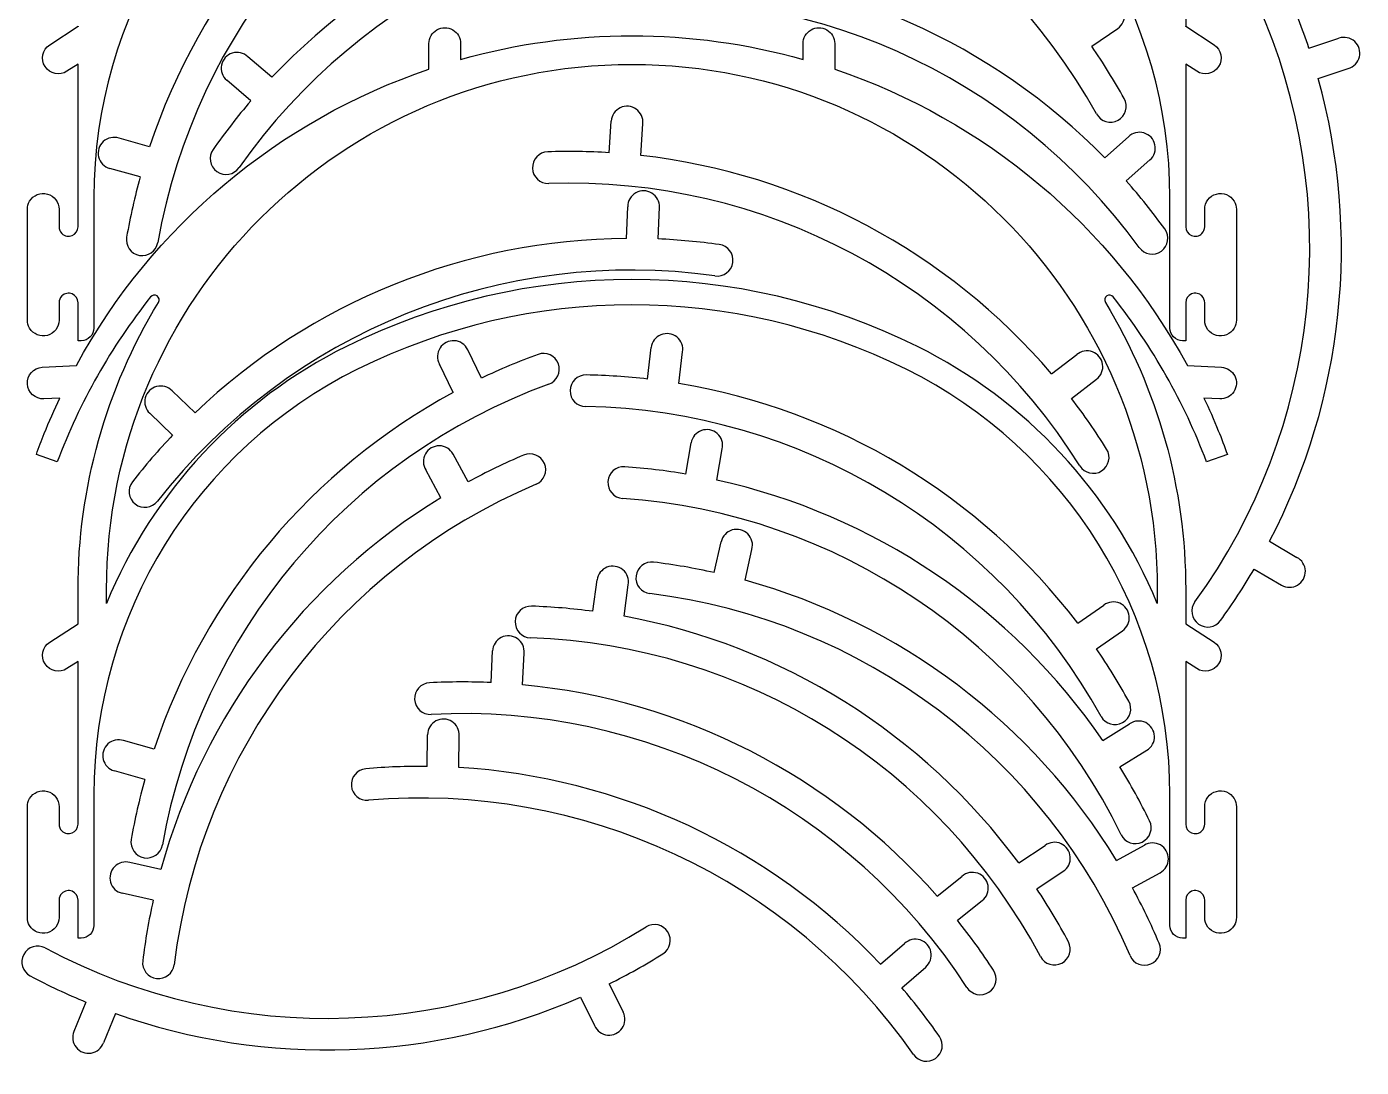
# Model space of a CAD drawing. Extents: x 1 to 1687, y 2 to 1275.
# Drawn here: x 1090 to 1687, y 2 to 468 of the extents above; entities that cross this region are included whole.
import ezdxf

# ---------------------------------------------------------------- set-up
doc = ezdxf.new("R2010")
doc.units = 0
doc.layers.add('Capa_1', color=7, linetype='CONTINUOUS')

msp = doc.modelspace()

# ---------------------------------------------------------------- linework, layer by layer
at = {"layer": 'Capa_1', "color": 7}
for points in [[(1608.845535, 483.602479), (1608.845535, 468.40515), (1608.847037, 468.430662), (1621.516033, 460.195364)], [(1100.112258, 460.194996), (1112.781264, 468.430293), (1112.782764, 468.404781)], [(1566.776476, 459.480953), (1578.446893, 467.523444)], [(1269.95814, 449.248558), (1269.95814, 460.721106)], [(1284.131371, 460.721106), (1284.131371, 453.634492)], [(1451.670385, 460.721106), (1451.670385, 449.248558)], [(1664.026879, 458.649262), (1677.47333, 463.129576)], [(1199.645661, 445.612701), (1188.879845, 454.831025)], [(1112.782548, 378.721298), (1112.782548, 451.526649)], [(1613.791283, 448.311764), (1608.845535, 451.526649)], [(1613.791481, 448.312161), (1613.791283, 448.311764)], [(1668.1708, 445.090727), (1681.617251, 449.571044)], [(1190.158004, 435.077506), (1179.392191, 444.295832)], [(1350.693124, 411.858941), (1351.576178, 426.004628)], [(1364.816719, 410.622), (1365.699771, 424.767689)], [(1572.560701, 409.567354), (1583.163995, 418.972164)], [(1144.798497, 414.549668), (1131.145522, 418.354476)], [(1582.23078, 399.199345), (1592.834073, 408.604155)], [(1140.652126, 400.991882), (1126.999153, 404.796693)], [(1119.869163, 391.918444), (1119.869163, 337.618964)], [(1358.362445, 373.488352), (1358.962858, 387.648853)], [(1372.537967, 373.2422), (1373.13838, 387.402701)], [(1608.845535, 344.705578), (1608.845535, 337.618964), (1608.845535, 327.697676)], [(1114.199874, 327.697676), (1112.782548, 327.697676), (1112.782548, 337.618964)], [(1601.758921, 333.366996), (1601.758921, 337.618964)], [(1293.402849, 310.896015), (1287.28503, 323.680872)], [(1367.859164, 310.534924), (1369.481336, 324.61501)], [(1280.771044, 304.458349), (1274.653225, 317.243207)], [(1381.898667, 308.560507), (1383.520836, 322.640594)], [(1548.77886, 312.807595), (1560.012371, 321.449846)], [(1096.786038, 315.811411), (1112.038831, 316.617528)], [(1165.183678, 295.439064), (1154.915067, 305.208194)], [(1557.702147, 301.790291), (1568.935658, 310.432543)], [(1104.610809, 302.031887), (1097.534072, 301.657941)], [(1624.094228, 301.658309), (1617.017507, 302.032284)], [(1155.157655, 285.414853), (1144.889046, 295.183984)], [(1385.01057, 267.996418), (1387.367413, 281.972309)], [(1103.463124, 273.455484), (1094.129148, 276.818252)], [(1287.541116, 264.484837), (1280.762573, 276.931991)], [(1398.927499, 265.289935), (1401.28434, 279.265828)], [(1627.499148, 276.818621), (1618.16517, 273.455852)], [(1275.263544, 257.394896), (1268.485001, 269.84205)], [(1397.723075, 223.863803), (1400.80813, 237.697193)], [(1411.479285, 220.432674), (1414.564338, 234.266066)], [(1646.392297, 237.882078), (1658.6134, 230.703993)], [(1639.519953, 225.481396), (1651.741057, 218.30331)], [(1343.351462, 206.551869), (1345.219119, 220.6015)], [(1357.354368, 204.33273), (1359.222022, 218.382362)], [(1596.089629, 216.173333), (1596.089629, 210.092933)], [(1608.845535, 216.172567), (1608.845535, 200.975238), (1608.847037, 201.00075), (1621.516033, 192.765452)], [(1560.489483, 201.252318), (1572.1599, 209.294809)], [(1100.112258, 192.765084), (1112.781264, 201.000381), (1112.782764, 200.97487)], [(1568.82394, 189.783105), (1580.494357, 197.825596)], [(1297.763556, 174.646886), (1298.399599, 188.805831)], [(1311.906587, 173.656625), (1312.542628, 187.81557)], [(1112.782548, 111.291386), (1112.782548, 184.096737)], [(1613.791283, 180.881852), (1608.845535, 184.096737)], [(1613.791481, 180.882249), (1613.791283, 180.881852)], [(1571.657486, 148.782088), (1583.73282, 156.202774)], [(1269.174219, 137.131538), (1269.315735, 151.304055)], [(1283.343195, 136.635465), (1283.484708, 150.807982)], [(1146.846239, 144.852981), (1133.193264, 148.65779)], [(1579.380269, 136.8924), (1591.455603, 144.313087)], [(1142.699868, 131.295195), (1129.046895, 135.100006)], [(1119.869163, 124.488533), (1119.869163, 70.189052)], [(1534.045199, 93.924045), (1545.854199, 101.761634)], [(1577.875002, 95.044507), (1590.322156, 101.82305)], [(1149.875377, 90.999179), (1136.041985, 94.084232)], [(1542.178221, 82.311122), (1553.987221, 90.148711)], [(1497.547807, 79.067699), (1508.628779, 87.904686)], [(1584.964943, 82.766935), (1597.412097, 89.545478)], [(1146.444248, 77.242969), (1132.610858, 80.328024)], [(1506.662013, 68.207806), (1517.742985, 77.044793)], [(1608.845535, 77.275666), (1608.845535, 70.189052), (1608.845535, 60.267764)], [(1114.199874, 60.267764), (1112.782548, 60.267764), (1112.782548, 70.189052)], [(1601.758921, 65.937084), (1601.758921, 70.189052)], [(1472.172432, 48.582945), (1482.938248, 57.801269)], [(1481.660091, 38.047749), (1492.425907, 47.266073)], [(1350.648493, 39.773153), (1356.956589, 27.081101)], [(1116.339095, 31.590888), (1110.931715, 18.489723)], [(1337.79863, 33.782577), (1344.106729, 21.090526)], [(1129.57554, 26.511267), (1124.16816, 13.410102)]]:
    msp.add_lwpolyline(points, dxfattribs=at)
msp.add_lwpolyline([(1488.688051, 325.09275)], close=True, dxfattribs=at)
for points in [[(1237.9794, 582.365503), (1165.631091, 546.47069), (1119.869153, 472.681774), (1119.869163, 391.918444)], [(1601.758921, 391.918445), (1601.758928, 472.681776), (1555.996987, 546.470692), (1483.648675, 582.365503)], [(1278.723303, 574.155036), (1215.439412, 539.883166), (1167.560568, 482.823382), (1144.798497, 414.549668)], [(1321.608626, 577.946593), (1231.202186, 545.041338), (1165.217934, 466.404368), (1148.511497, 371.657468)], [(1568.895638, 429.185963), (1522.252818, 513.331834), (1434.261789, 566.202178), (1338.067918, 567.88125)], [(1388.474898, 533.665221), (1316.636297, 529.349286), (1249.128821, 497.870033), (1199.645661, 445.612701)], [(1428.944581, 518.977418), (1333.102159, 527.362541), (1240.066699, 483.979393), (1184.883755, 405.169985)], [(1572.560701, 409.567354), (1522.173061, 460.953127), (1454.126478, 491.249418), (1382.223495, 494.310939)], [(1588.026176, 369.388431), (1531.476223, 447.222761), (1437.697792, 488.975609), (1342.016308, 478.919081)], [(1664.026879, 458.649262), (1661.121527, 467.368915), (1657.79381, 475.942107), (1654.055522, 484.338453)], [(1612.958965, 210.757566), (1669.508914, 288.5919), (1680.239101, 390.682827), (1641.107569, 478.573688)], [(1578.446893, 467.523444), (1580.567759, 468.984987), (1581.729338, 471.481635), (1581.481245, 474.045349)], [(1269.95814, 460.721106), (1269.95814, 463.25291), (1271.308842, 465.592393), (1273.501448, 466.858295)], [(1273.501448, 466.858295), (1275.694055, 468.124197), (1278.395457, 468.124197), (1280.588064, 466.858295)], [(1280.588064, 466.858295), (1282.78067, 465.592393), (1284.131371, 463.25291), (1284.131371, 460.721106)], [(1284.131371, 453.634492), (1334.282136, 467.726726), (1387.346392, 467.726726), (1437.497157, 453.634492)], [(1437.497157, 460.721106), (1437.497157, 463.252909), (1438.847858, 465.592392), (1441.040464, 466.858294)], [(1441.040464, 466.858294), (1443.23307, 468.124195), (1445.934472, 468.124195), (1448.127078, 466.858294)], [(1448.127078, 466.858294), (1450.319684, 465.592392), (1451.670385, 463.252909), (1451.670385, 460.721106)], [(1437.497157, 453.634492), (1437.497157, 453.634492), (1437.497157, 460.721106), (1437.497157, 460.721106)], [(1684.508147, 461.627995), (1682.609953, 463.36902), (1679.91695, 463.943841), (1677.47333, 463.129576)], [(1686.61064, 454.748829), (1687.211198, 457.253553), (1686.406341, 459.88697), (1684.508147, 461.627995)], [(1098.041632, 450.396764), (1095.910765, 453.674827), (1096.837324, 458.059321), (1100.112258, 460.194996)], [(1181.869831, 456.444439), (1179.413554, 455.66919), (1177.570806, 453.622982), (1177.056099, 451.099218)], [(1188.879845, 454.831025), (1187.009616, 456.602056), (1184.326108, 457.219688), (1181.869831, 456.444439)], [(1581.291857, 436.057337), (1576.835997, 444.095912), (1571.991814, 451.913018), (1566.776476, 459.480953)], [(1621.516033, 460.195364), (1624.786643, 458.057979), (1625.710299, 453.676701), (1623.580892, 450.400891)], [(1681.617251, 449.571044), (1684.09856, 450.261995), (1686.010082, 452.244106), (1686.61064, 454.748829)], [(1107.836815, 448.311764), (1104.555628, 446.185709), (1100.172499, 447.118701), (1098.041632, 450.396764)], [(1112.782548, 451.526649), (1112.782548, 451.526649), (1107.836815, 448.311764), (1107.836815, 448.311764)], [(1112.038831, 316.617528), (1146.159113, 379.087255), (1202.533025, 426.433776), (1269.95814, 449.248558)], [(1125.538457, 216.173333), (1125.563157, 346.094983), (1230.89239, 451.404193), (1360.814043, 451.404193)], [(1177.056099, 451.099218), (1176.541391, 448.575455), (1177.435672, 445.971046), (1179.392191, 444.295832)], [(1360.814043, 451.404193), (1490.735696, 451.404193), (1596.064929, 346.094983), (1596.089629, 216.173333)], [(1451.670385, 449.248558), (1519.095351, 426.433815), (1575.469162, 379.087439), (1609.589459, 316.617896)], [(1608.845535, 451.526649), (1608.845535, 451.526649), (1608.845535, 378.721298), (1608.845535, 378.721298)], [(1623.580892, 450.400891), (1621.451486, 447.12508), (1617.072473, 446.190746), (1613.791481, 448.312161)], [(1646.392297, 237.882078), (1679.692432, 301.682649), (1687.478365, 375.760864), (1668.1708, 445.090727)], [(1190.158004, 435.077506), (1184.180169, 428.09618), (1178.545411, 420.82825), (1173.273698, 413.299474)], [(1355.603709, 431.964695), (1353.278383, 430.856919), (1351.736601, 428.575343), (1351.576178, 426.004628)], [(1362.769568, 431.337111), (1360.672202, 432.832225), (1357.929035, 433.07247), (1355.603709, 431.964695)], [(1365.699771, 424.767689), (1365.988647, 427.327153), (1364.866934, 429.841998), (1362.769568, 431.337111)], [(1578.528755, 426.424766), (1581.951397, 428.321979), (1583.188392, 432.634319), (1581.291857, 436.057337)], [(1568.895638, 429.185963), (1570.793527, 425.763696), (1575.106112, 424.527554), (1578.528755, 426.424766)], [(1131.145522, 418.354476), (1128.702049, 419.169183), (1126.008942, 418.594848), (1124.110434, 416.854166)], [(1590.144742, 420.707592), (1587.675337, 421.43986), (1585.003039, 420.775521), (1583.163995, 418.972164)], [(1595.050988, 415.447241), (1594.492306, 417.961611), (1592.614148, 419.975324), (1590.144742, 420.707592)], [(1124.110434, 416.854166), (1122.211926, 415.113484), (1121.406593, 412.480211), (1122.006699, 409.97538)], [(1173.273698, 413.299474), (1171.02975, 410.09345), (1171.809205, 405.675432), (1175.014786, 403.430849)], [(1350.693124, 411.858941), (1341.520038, 412.431585), (1332.324529, 412.557754), (1323.139185, 412.237)], [(1592.834073, 408.604155), (1594.761014, 410.313272), (1595.60967, 412.932871), (1595.050988, 415.447241)], [(1122.006699, 409.97538), (1122.606804, 407.470548), (1124.517969, 405.488092), (1126.999153, 404.796693)], [(1323.139185, 412.237), (1319.228299, 412.099664), (1316.169001, 408.818333), (1316.305564, 404.907419)], [(1548.77886, 312.807595), (1502.098452, 367.583058), (1436.33099, 402.552238), (1364.816719, 410.622)], [(1140.652126, 400.991882), (1138.184803, 392.138309), (1136.149538, 383.169976), (1134.553542, 374.118665)], [(1175.014786, 403.430849), (1178.220366, 401.186267), (1182.638538, 401.964849), (1184.883755, 405.169985)], [(1316.305564, 404.907419), (1316.442127, 400.996505), (1319.722853, 397.936559), (1323.633793, 398.072348)], [(1561.403922, 271.647728), (1510.42117, 353.237183), (1419.78371, 401.429976), (1323.633793, 398.072348)], [(1369.755874, 393.751023), (1367.559095, 395.095769), (1364.805873, 395.143577), (1362.56373, 393.875912)], [(1599.492585, 377.719305), (1594.090283, 385.154929), (1588.329542, 392.323411), (1582.23078, 399.199345)], [(1090.105383, 386.516574), (1090.105381, 387.791285), (1090.449204, 389.042397), (1091.100625, 390.138089)], [(1091.100625, 390.138089), (1092.731135, 392.880608), (1095.993341, 394.195342), (1099.069887, 393.349859)], [(1099.069887, 393.349859), (1102.146433, 392.504376), (1104.278617, 389.707181), (1104.278611, 386.516574)], [(1362.56373, 393.875912), (1360.321587, 392.608246), (1358.943138, 390.224468), (1358.962858, 387.648853)], [(1373.13838, 387.402701), (1373.24751, 389.976079), (1371.952654, 392.406278), (1369.755874, 393.751023)], [(1601.758921, 337.618964), (1601.758921, 337.618964), (1601.758921, 391.918444), (1601.758921, 391.918445)], [(1617.349472, 386.516574), (1617.349468, 389.70718), (1619.481652, 392.504373), (1622.558196, 393.349856)], [(1622.558196, 393.349856), (1625.634741, 394.195338), (1628.896945, 392.880606), (1630.527456, 390.138089)], [(1630.527456, 390.138089), (1631.178878, 389.042398), (1631.522702, 387.791285), (1631.5227, 386.516574)], [(1090.105383, 336.910303), (1090.105383, 336.910303), (1090.105383, 386.516574), (1090.105383, 386.516574)], [(1104.278611, 386.516574), (1104.278611, 386.516574), (1104.278611, 378.721298), (1104.278611, 378.721298)], [(1617.349472, 378.721298), (1617.349472, 378.721298), (1617.349472, 386.516574), (1617.349472, 386.516574)], [(1631.5227, 386.516574), (1631.5227, 386.516574), (1631.5227, 336.910303), (1631.5227, 336.910303)], [(1104.278611, 378.721298), (1104.278635, 377.593635), (1104.726608, 376.512165), (1105.523988, 375.714788)], [(1110.157699, 374.793064), (1111.746542, 375.451165), (1112.782513, 377.001554), (1112.782548, 378.721298)], [(1597.923994, 367.821797), (1601.089913, 370.121983), (1601.792145, 374.552931), (1599.492585, 377.719305)], [(1608.845535, 378.721298), (1608.845569, 377.001553), (1609.881541, 375.451163), (1611.470385, 374.793061)], [(1616.104099, 375.714788), (1616.901477, 376.512165), (1617.349449, 377.593635), (1617.349472, 378.721298)], [(1105.523988, 375.714788), (1106.740031, 374.498746), (1108.568857, 374.134962), (1110.157699, 374.793064)], [(1134.553542, 374.118665), (1133.874758, 370.264687), (1136.44832, 366.590015), (1140.302164, 365.910469)], [(1140.302164, 365.910469), (1144.156008, 365.230923), (1147.831189, 367.803758), (1148.511497, 371.657468)], [(1358.362445, 373.488352), (1286.396417, 372.938074), (1217.333961, 345.035031), (1165.183678, 295.439064)], [(1399.980473, 370.738014), (1390.878978, 372.017142), (1381.720657, 372.852858), (1372.537967, 373.2422)], [(1406.010509, 362.734278), (1406.555126, 366.609492), (1403.85558, 370.192631), (1399.980473, 370.738014)], [(1611.470385, 374.793061), (1613.059229, 374.134959), (1614.888055, 374.498744), (1616.104099, 375.714788)], [(1398.007965, 356.702659), (1302.735735, 370.092296), (1207.557278, 331.637703), (1148.325395, 255.824352)], [(1488.688051, 325.09275), (1408.124018, 365.063702), (1313.504066, 365.063702), (1232.940032, 325.09275)], [(1588.026176, 369.388431), (1590.326988, 366.222967), (1594.758075, 365.521611), (1597.923994, 367.821797)], [(1398.007965, 356.702659), (1401.883288, 356.158808), (1405.465893, 358.859063), (1406.010509, 362.734278)], [(1483.648675, 314.935591), (1406.25958, 353.331331), (1315.368495, 353.331331), (1237.9794, 314.935591)], [(1145.299081, 347.289981), (1127.617982, 324.991034), (1113.504708, 300.083118), (1103.463124, 273.455484)], [(1105.523988, 347.712174), (1104.726588, 346.914775), (1104.278612, 345.833271), (1104.278611, 344.705578)], [(1110.157738, 348.633881), (1108.568888, 349.292005), (1106.740042, 348.928226), (1105.523988, 347.712174)], [(1112.782548, 344.705578), (1112.782547, 346.425338), (1111.746589, 347.975758), (1110.157738, 348.633881)], [(1148.179444, 347.714302), (1147.2579, 348.355606), (1145.996543, 348.16979), (1145.299081, 347.289981)], [(1148.782359, 344.865963), (1149.365015, 345.825664), (1149.100989, 347.072997), (1148.179444, 347.714302)], [(1573.448869, 347.714694), (1572.527319, 347.073397), (1572.263283, 345.826066), (1572.845932, 344.866359)], [(1576.329229, 347.29035), (1575.631775, 348.170164), (1574.370419, 348.355991), (1573.448869, 347.714694)], [(1618.16517, 273.455852), (1608.12359, 300.083485), (1594.010322, 324.991401), (1576.329229, 347.29035)], [(1611.470346, 348.633884), (1609.881494, 347.975761), (1608.845535, 346.425339), (1608.845535, 344.705578)], [(1616.104099, 347.712174), (1614.888044, 348.928228), (1613.059197, 349.292008), (1611.470346, 348.633884)], [(1617.349472, 344.705578), (1617.349472, 345.83327), (1616.901498, 346.914775), (1616.104099, 347.712174)], [(1104.278611, 344.705578), (1104.278611, 344.705578), (1104.278611, 336.910303), (1104.278611, 336.910303)], [(1112.782548, 337.618964), (1112.782548, 337.618964), (1112.782548, 344.705578), (1112.782548, 344.705578)], [(1112.782764, 216.172199), (1112.782772, 261.555762), (1125.234609, 306.069426), (1148.782359, 344.865963)], [(1572.845932, 344.866359), (1596.393689, 306.069815), (1608.84553, 261.55614), (1608.845535, 216.172567)], [(1617.349472, 336.910303), (1617.349472, 336.910303), (1617.349472, 344.705578), (1617.349472, 344.705578)], [(1091.100625, 333.288844), (1090.449214, 334.384519), (1090.105391, 335.635611), (1090.105383, 336.910303)], [(1104.278611, 336.910303), (1104.278591, 333.719706), (1102.146399, 330.922534), (1099.06986, 330.077067)], [(1119.869163, 337.618964), (1119.869163, 337.618964), (1119.869163, 333.366996), (1119.869163, 333.366996)], [(1622.558224, 330.07707), (1619.481686, 330.922537), (1617.349494, 333.719707), (1617.349472, 336.910303)], [(1631.5227, 336.910303), (1631.522692, 335.63561), (1631.178868, 334.384519), (1630.527456, 333.288844)], [(1099.06986, 330.077067), (1095.99332, 329.231599), (1092.73113, 330.546334), (1091.100625, 333.288844)], [(1118.208677, 329.358184), (1117.145478, 328.294979), (1115.703468, 327.697677), (1114.199874, 327.697676)], [(1119.869163, 333.366996), (1119.86917, 331.863402), (1119.271875, 330.421388), (1118.208677, 329.358184)], [(1373.815273, 330.356124), (1371.435157, 329.371565), (1369.77608, 327.173805), (1369.481336, 324.61501)], [(1380.938466, 329.354369), (1378.922223, 330.9572), (1376.195389, 331.340683), (1373.815273, 330.356124)], [(1383.520836, 322.640594), (1383.943269, 325.181432), (1382.95471, 327.751537), (1380.938466, 329.354369)], [(1603.419408, 329.358183), (1602.356208, 330.421387), (1601.758913, 331.863401), (1601.758921, 333.366996)], [(1607.428212, 327.697676), (1605.924618, 327.697676), (1604.482607, 328.294978), (1603.419408, 329.358183)], [(1630.527456, 333.288844), (1628.896951, 330.546336), (1625.634762, 329.231603), (1622.558224, 330.07707)], [(1232.940032, 325.09275), (1184.407023, 301.01363), (1146.249082, 260.156163), (1125.538457, 210.092933)], [(1274.90918, 324.43188), (1273.524618, 322.259975), (1273.426636, 319.508082), (1274.653225, 317.243207)], [(1281.318098, 327.698117), (1278.747137, 327.854132), (1276.293741, 326.603784), (1274.90918, 324.43188)], [(1287.28503, 323.680872), (1286.173258, 326.004262), (1283.889059, 327.542103), (1281.318098, 327.698117)], [(1327.890521, 317.332477), (1326.552086, 321.00977), (1322.486346, 322.906134), (1318.808788, 321.568426)], [(1596.089629, 210.092933), (1575.379004, 260.156163), (1537.221062, 301.01363), (1488.688051, 325.09275)], [(1567.097171, 322.694094), (1564.684861, 323.596835), (1561.972731, 323.120525), (1560.012371, 321.449846)], [(1608.845535, 327.697676), (1608.845535, 327.697676), (1607.428212, 327.697676), (1607.428212, 327.697676)], [(1318.808788, 321.568426), (1310.172131, 318.424935), (1301.693469, 314.863257), (1293.402849, 310.896015)], [(1323.656367, 308.249906), (1327.333396, 309.589068), (1329.228956, 313.655183), (1327.890521, 317.332477)], [(1571.624522, 317.104315), (1571.242595, 319.651532), (1569.509481, 321.791353), (1567.097171, 322.694094)], [(1568.935658, 310.432543), (1570.977127, 312.00308), (1572.00645, 314.557099), (1571.624522, 317.104315)], [(1090.088505, 308.360933), (1089.882048, 312.267281), (1092.879842, 315.602091), (1096.786038, 315.811411)], [(1237.9794, 314.935591), (1165.631091, 279.040778), (1119.869153, 205.251862), (1119.869163, 124.488533)], [(1340.362773, 312.354527), (1336.450058, 312.422059), (1333.223221, 309.305336), (1333.154916, 305.392635)], [(1367.859164, 310.534924), (1358.728619, 311.586866), (1349.552315, 312.194118), (1340.362773, 312.354527)], [(1601.758921, 124.488533), (1601.758928, 205.251864), (1555.996987, 279.040781), (1483.648675, 314.935591)], [(1609.589459, 316.617896), (1609.589459, 316.617896), (1624.842263, 315.811808), (1624.842263, 315.811808)], [(1624.842263, 315.811808), (1627.370542, 315.678185), (1629.635481, 314.205891), (1630.783899, 311.949525)], [(1630.783899, 311.949525), (1631.932317, 309.693159), (1631.789742, 306.995518), (1630.409881, 304.872775)], [(1097.534072, 301.657941), (1093.627574, 301.454347), (1090.294962, 304.454584), (1090.088505, 308.360933)], [(1147.999099, 307.186273), (1145.505615, 306.540637), (1143.558302, 304.593676), (1142.912217, 302.100309)], [(1154.915067, 305.208194), (1153.140089, 307.074679), (1150.492583, 307.831908), (1147.999099, 307.186273)], [(1323.656367, 308.249906), (1233.249927, 275.344651), (1167.265675, 196.707682), (1150.559239, 101.960781)], [(1333.154916, 305.392635), (1333.08661, 301.479934), (1336.202695, 298.252481), (1340.115382, 298.183402)], [(1560.489483, 201.252318), (1516.739775, 258.395778), (1452.89259, 296.759037), (1381.898667, 308.560507)], [(1630.409881, 304.872775), (1629.030021, 302.750033), (1626.622507, 301.524686), (1624.094228, 301.658309)], [(1097.65531, 286.093411), (1099.810259, 291.476121), (1102.129851, 296.791447), (1104.610809, 302.031887)], [(1142.912217, 302.100309), (1142.266131, 299.606941), (1143.022882, 296.959299), (1144.889046, 295.183984)], [(1280.771044, 304.458349), (1217.487154, 270.186479), (1169.60831, 213.126695), (1146.846239, 144.852981)], [(1573.423532, 279.158452), (1568.553072, 286.952809), (1563.306413, 294.505678), (1557.702147, 301.790291)], [(1617.017507, 302.032284), (1619.296116, 297.219221), (1621.438645, 292.342905), (1623.442543, 287.409141)], [(1570.943102, 159.488115), (1524.300283, 243.633986), (1436.309254, 296.50433), (1340.115382, 298.183402)], [(1391.995877, 287.478734), (1389.567496, 286.62009), (1387.79567, 284.512172), (1387.367413, 281.972309)], [(1399.056881, 286.105552), (1397.127287, 287.81171), (1394.424259, 288.337378), (1391.995877, 287.478734)], [(1623.442543, 287.409141), (1624.865234, 283.906373), (1626.217706, 280.375493), (1627.499148, 276.818621)], [(1094.129148, 276.818252), (1095.250327, 279.930309), (1096.425895, 283.022503), (1097.65531, 286.093411)], [(1155.157655, 285.414853), (1148.822638, 278.75595), (1142.815228, 271.792881), (1137.156714, 264.550323)], [(1401.28434, 279.265828), (1401.839171, 281.781076), (1400.986476, 284.399395), (1399.056881, 286.105552)], [(1268.364379, 277.034267), (1267.095384, 274.792877), (1267.141559, 272.039627), (1268.485001, 269.84205)], [(1274.593572, 280.631445), (1272.01797, 280.652692), (1269.633374, 279.275658), (1268.364379, 277.034267)], [(1280.762573, 276.931991), (1279.530728, 279.194011), (1277.169175, 280.610198), (1274.593572, 280.631445)], [(1312.353686, 276.472266), (1303.893383, 272.881075), (1295.612744, 268.88054), (1287.541116, 264.484837)], [(1321.644665, 272.717423), (1320.11561, 276.319628), (1315.956194, 278.000609), (1312.353686, 276.472266)], [(1571.168347, 269.394474), (1574.487006, 271.468213), (1575.496615, 275.839383), (1573.423532, 279.158452)], [(1317.891659, 263.425701), (1321.493563, 264.955469), (1323.17372, 269.115217), (1321.644665, 272.717423)], [(1357.647092, 271.252577), (1353.743274, 271.524791), (1350.357743, 268.58122), (1350.084756, 264.677456)], [(1385.01057, 267.996418), (1375.947592, 269.524773), (1366.815646, 270.611443), (1357.647092, 271.252577)], [(1561.403922, 271.647728), (1563.478318, 268.329479), (1567.849687, 267.320734), (1571.168347, 269.394474)], [(1137.156714, 264.550323), (1134.74805, 261.466132), (1135.295217, 257.013375), (1138.378931, 254.604101)], [(1317.891659, 263.425701), (1229.331247, 225.834034), (1167.552965, 143.851485), (1155.828093, 48.360085)], [(1350.084756, 264.677456), (1349.811769, 260.773692), (1352.754671, 257.387579), (1356.658381, 257.11382)], [(1571.657486, 148.782088), (1530.958393, 208.136917), (1469.206486, 249.789104), (1398.927499, 265.289935)], [(1275.263544, 257.394896), (1213.860033, 219.857972), (1169.033084, 160.370601), (1149.875377, 90.999179)], [(1579.911009, 106.528021), (1537.735967, 192.999669), (1452.632546, 250.402651), (1356.658381, 257.11382)], [(1138.378931, 254.604101), (1141.462646, 252.194828), (1145.915511, 252.741114), (1148.325395, 255.824352)], [(1405.718435, 242.953837), (1403.248443, 242.223461), (1401.368726, 240.211162), (1400.80813, 237.697193)], [(1412.697895, 241.212993), (1410.860238, 243.017799), (1408.188427, 243.684213), (1405.718435, 242.953837)], [(1414.564338, 234.266066), (1415.250046, 236.748829), (1414.535552, 239.408186), (1412.697895, 241.212993)], [(1356.757217, 225.140182), (1354.769254, 226.777958), (1352.049528, 227.208972), (1349.652592, 226.266102)], [(1370.567512, 228.547593), (1366.68329, 229.023745), (1363.148344, 226.261393), (1362.671424, 222.377266)], [(1397.723075, 223.863803), (1388.752506, 225.864384), (1379.689946, 227.427494), (1370.567512, 228.547593)], [(1662.42106, 224.601184), (1662.3544, 227.176012), (1660.896791, 229.512226), (1658.6134, 230.703993)], [(1349.652592, 226.266102), (1347.255655, 225.323231), (1345.558475, 223.154762), (1345.219119, 220.6015)], [(1359.222022, 218.382362), (1359.688734, 220.91544), (1358.74518, 223.502406), (1356.757217, 225.140182)], [(1362.671424, 222.377266), (1362.194505, 218.493139), (1364.956158, 214.957646), (1368.840191, 214.479958)], [(1624.425412, 202.426745), (1629.827708, 209.862375), (1634.865172, 217.556347), (1639.519953, 225.481396)], [(1658.934283, 218.309529), (1661.152948, 219.61785), (1662.48772, 222.026357), (1662.42106, 224.601184)], [(1112.782764, 200.97487), (1112.782764, 200.97487), (1112.782764, 216.172199), (1112.782764, 216.172199)], [(1125.538457, 210.092933), (1125.538457, 210.092933), (1125.538457, 216.173333), (1125.538457, 216.173333)], [(1577.875002, 95.044507), (1540.338078, 156.448018), (1480.850707, 201.274968), (1411.479285, 220.432674)], [(1651.741057, 218.30331), (1653.961981, 216.998827), (1656.715617, 217.001208), (1658.934283, 218.309529)], [(1583.905807, 52.416392), (1546.31414, 140.976805), (1464.331591, 202.755087), (1368.840191, 214.479958)], [(1579.300109, 210.166562), (1576.938351, 211.194317), (1574.20501, 210.860602), (1572.1599, 209.294809)], [(1583.528709, 204.347501), (1583.280616, 206.911215), (1581.661867, 209.138808), (1579.300109, 210.166562)], [(1612.958965, 210.757566), (1610.65942, 207.591182), (1611.361673, 203.160237), (1614.527602, 200.860066)], [(1315.891015, 208.851074), (1311.980075, 208.986881), (1308.699336, 205.926949), (1308.562754, 202.016036)], [(1343.351462, 206.551869), (1334.240667, 207.763001), (1325.076359, 208.530309), (1315.891015, 208.851074)], [(1534.045199, 93.924045), (1491.299445, 151.822339), (1428.131515, 191.294042), (1357.354368, 204.33273)], [(1580.494357, 197.825596), (1582.615223, 199.287138), (1583.776802, 201.783787), (1583.528709, 204.347501)], [(1308.562754, 202.016036), (1308.426173, 198.105123), (1311.485456, 194.823778), (1315.396342, 194.686424)], [(1614.527602, 200.860066), (1617.693531, 198.559895), (1622.124615, 199.261271), (1624.425412, 202.426745)], [(1098.041632, 182.966852), (1095.910765, 186.244916), (1096.837324, 190.629409), (1100.112258, 192.765084)], [(1302.322499, 194.83528), (1300.01686, 193.68709), (1298.515132, 191.378953), (1298.399599, 188.805831)], [(1309.49822, 194.332853), (1307.37508, 195.791135), (1304.628137, 195.983469), (1302.322499, 194.83528)], [(1312.542628, 187.81557), (1312.786791, 190.379687), (1311.621359, 192.874572), (1309.49822, 194.332853)], [(1543.76834, 51.983762), (1498.601172, 136.930846), (1411.546259, 191.328793), (1315.396342, 194.686424)], [(1621.516033, 192.765452), (1624.786643, 190.628067), (1625.710299, 186.24679), (1623.580892, 182.970979)], [(1583.339321, 166.359488), (1578.883461, 174.398064), (1574.039278, 182.21517), (1568.82394, 189.783105)], [(1107.836815, 180.881852), (1104.555628, 178.755797), (1100.172499, 179.688789), (1098.041632, 182.966852)], [(1112.782548, 184.096737), (1112.782548, 184.096737), (1107.836815, 180.881852), (1107.836815, 180.881852)], [(1608.845535, 184.096737), (1608.845535, 184.096737), (1608.845535, 111.291386), (1608.845535, 111.291386)], [(1623.580892, 182.970979), (1621.451486, 179.695168), (1617.072473, 178.760835), (1613.791481, 180.882249)], [(1270.207215, 174.544006), (1266.299321, 174.338436), (1263.297756, 171.004212), (1263.502553, 167.096278)], [(1297.763556, 174.646886), (1288.581873, 175.059351), (1279.385562, 175.025017), (1270.207215, 174.544006)], [(1497.547807, 79.067699), (1449.918544, 133.020135), (1383.550802, 166.836188), (1311.906587, 173.656625)], [(1263.502553, 167.096278), (1263.70735, 163.188343), (1267.04098, 160.186119), (1270.948955, 160.390143)], [(1510.889284, 38.134439), (1458.490365, 118.821696), (1367.025629, 165.425307), (1270.948955, 160.390143)], [(1580.576219, 156.726918), (1583.998861, 158.62413), (1585.235856, 162.936471), (1583.339321, 166.359488)], [(1273.02582, 157.466738), (1270.761657, 156.238783), (1269.341397, 153.879642), (1269.315735, 151.304055)], [(1280.214704, 157.215047), (1278.041964, 158.598343), (1275.289983, 158.694694), (1273.02582, 157.466738)], [(1283.484708, 150.807982), (1283.639236, 153.379058), (1282.387444, 155.83175), (1280.214704, 157.215047)], [(1570.943102, 159.488115), (1572.840991, 156.065848), (1577.153576, 154.829706), (1580.576219, 156.726918)], [(1590.908868, 156.699643), (1588.604135, 157.849594), (1585.857075, 157.659388), (1583.73282, 156.202774)], [(1594.827127, 150.667248), (1594.713548, 153.240433), (1593.213601, 155.549692), (1590.908868, 156.699643)], [(1133.193264, 148.65779), (1130.749791, 149.472496), (1128.056684, 148.898161), (1126.158176, 147.157479)], [(1591.455603, 144.313087), (1593.650054, 145.661629), (1594.940706, 148.094063), (1594.827127, 150.667248)], [(1126.158176, 147.157479), (1124.259667, 145.416797), (1123.454335, 142.783525), (1124.054441, 140.278693)], [(1124.054441, 140.278693), (1124.654546, 137.773861), (1126.565711, 135.791405), (1129.046895, 135.100006)], [(1241.638255, 136.067018), (1237.739916, 135.725189), (1234.856543, 132.288244), (1235.1976, 128.389837)], [(1269.174219, 137.131538), (1259.983734, 137.223315), (1250.794224, 136.868056), (1241.638255, 136.067018)], [(1472.172432, 48.582945), (1422.689272, 100.840277), (1355.181796, 132.31953), (1283.343195, 136.635465)], [(1592.649859, 112.741209), (1588.620812, 121.001969), (1584.192384, 129.061888), (1579.380269, 136.8924)], [(1091.100625, 122.708177), (1092.731135, 125.450696), (1095.993341, 126.76543), (1099.069887, 125.919947)], [(1099.069887, 125.919947), (1102.146433, 125.074465), (1104.278617, 122.277269), (1104.278611, 119.086662)], [(1142.699868, 131.295195), (1140.232545, 122.441622), (1138.19728, 113.473289), (1136.601284, 104.421978)], [(1235.1976, 128.389837), (1235.538657, 124.491431), (1238.975032, 121.607377), (1242.873506, 121.947664)], [(1486.934333, 8.140231), (1431.751389, 86.949639), (1338.715928, 130.332787), (1242.873506, 121.947664)], [(1617.349472, 119.086662), (1617.349468, 122.277268), (1619.481652, 125.074461), (1622.558196, 125.919944)], [(1622.558196, 125.919944), (1625.634741, 126.765426), (1628.896945, 125.450694), (1630.527456, 122.708177)], [(1090.105383, 119.086662), (1090.105381, 120.361373), (1090.449204, 121.612486), (1091.100625, 122.708177)], [(1601.758921, 70.189052), (1601.758921, 70.189052), (1601.758921, 124.488533), (1601.758921, 124.488533)], [(1630.527456, 122.708177), (1631.178878, 121.612486), (1631.522702, 120.361373), (1631.5227, 119.086662)], [(1090.105383, 69.480391), (1090.105383, 69.480391), (1090.105383, 119.086662), (1090.105383, 119.086662)], [(1104.278611, 119.086662), (1104.278611, 119.086662), (1104.278611, 111.291386), (1104.278611, 111.291386)], [(1617.349472, 111.291386), (1617.349472, 111.291386), (1617.349472, 119.086662), (1617.349472, 119.086662)], [(1631.5227, 119.086662), (1631.5227, 119.086662), (1631.5227, 69.480391), (1631.5227, 69.480391)], [(1104.278611, 111.291386), (1104.278635, 110.163723), (1104.726608, 109.082253), (1105.523988, 108.284876)], [(1105.523988, 108.284876), (1106.740031, 107.068835), (1108.568857, 106.70505), (1110.157699, 107.363152)], [(1110.157699, 107.363152), (1111.746542, 108.021254), (1112.782513, 109.571642), (1112.782548, 111.291386)], [(1589.386414, 103.266449), (1592.903658, 104.981934), (1594.364648, 109.223625), (1592.649859, 112.741209)], [(1608.845535, 111.291386), (1608.845569, 109.571641), (1609.881541, 108.021251), (1611.470385, 107.363149)], [(1611.470385, 107.363149), (1613.059229, 106.705047), (1614.888055, 107.068833), (1616.104099, 108.284876)], [(1616.104099, 108.284876), (1616.901477, 109.082254), (1617.349449, 110.163724), (1617.349472, 111.291386)], [(1136.601284, 104.421978), (1135.9225, 100.568), (1138.496062, 96.893328), (1142.349906, 96.213782)], [(1142.349906, 96.213782), (1146.20375, 95.534237), (1149.878931, 98.107072), (1150.559239, 101.960781)], [(1553.008534, 102.508641), (1550.665073, 103.577457), (1547.926324, 103.291496), (1545.854199, 101.761634)], [(1557.134934, 96.616666), (1556.931621, 99.184319), (1555.351996, 101.439824), (1553.008534, 102.508641)], [(1579.911009, 106.528021), (1581.62719, 103.011116), (1585.86917, 101.550965), (1589.386414, 103.266449)], [(1597.514373, 101.943672), (1595.272983, 103.212668), (1592.519733, 103.166492), (1590.322156, 101.82305)], [(1601.111551, 95.714479), (1601.132798, 98.290081), (1599.755764, 100.674677), (1597.514373, 101.943672)], [(1553.987221, 90.148711), (1556.133271, 91.573017), (1557.338246, 94.049013), (1557.134934, 96.616666)], [(1597.412097, 89.545478), (1599.674117, 90.777323), (1601.090304, 93.138876), (1601.111551, 95.714479)], [(1129.095059, 92.217789), (1127.290252, 90.380132), (1126.623839, 87.708321), (1127.354214, 85.238329)], [(1136.041985, 94.084232), (1133.559222, 94.76994), (1130.899865, 94.055446), (1129.095059, 92.217789)], [(1515.690784, 89.272391), (1513.263087, 90.132895), (1510.559683, 89.609324), (1508.628779, 87.904686)], [(1127.354214, 85.238329), (1128.08459, 82.768337), (1130.096889, 80.88862), (1132.610858, 80.328024)], [(1520.315001, 83.762477), (1519.888676, 86.30264), (1518.118481, 88.411888), (1515.690784, 89.272391)], [(1517.742985, 77.044793), (1519.756733, 78.65072), (1520.741325, 81.222314), (1520.315001, 83.762477)], [(1105.523988, 80.282262), (1104.726588, 79.484864), (1104.278612, 78.403359), (1104.278611, 77.275666)], [(1110.157738, 81.20397), (1108.568888, 81.862093), (1106.740042, 81.498314), (1105.523988, 80.282262)], [(1112.782548, 77.275666), (1112.782547, 78.995426), (1111.746589, 80.545846), (1110.157738, 81.20397)], [(1556.282592, 58.637745), (1551.967703, 66.752861), (1547.260686, 74.65332), (1542.178221, 82.311122)], [(1596.952372, 57.954365), (1593.361181, 66.414669), (1589.360646, 74.695307), (1584.964943, 82.766935)], [(1611.470346, 81.203973), (1609.881494, 80.545849), (1608.845535, 78.995427), (1608.845535, 77.275666)], [(1616.104099, 80.282262), (1614.888044, 81.498316), (1613.059197, 81.862096), (1611.470346, 81.203973)], [(1617.349472, 77.275666), (1617.349472, 78.403359), (1616.901498, 79.484863), (1616.104099, 80.282262)], [(1104.278611, 77.275666), (1104.278611, 77.275666), (1104.278611, 69.480391), (1104.278611, 69.480391)], [(1112.782548, 70.189052), (1112.782548, 70.189052), (1112.782548, 77.275666), (1112.782548, 77.275666)], [(1146.444248, 77.242969), (1144.443668, 68.2724), (1142.880558, 59.20984), (1141.760458, 50.087406)], [(1617.349472, 69.480391), (1617.349472, 69.480391), (1617.349472, 77.275666), (1617.349472, 77.275666)], [(1091.100625, 65.858933), (1090.449214, 66.954607), (1090.105391, 68.205699), (1090.105383, 69.480391)], [(1099.06986, 62.647155), (1095.99332, 61.801687), (1092.73113, 63.116422), (1091.100625, 65.858933)], [(1104.278611, 69.480391), (1104.278591, 66.289794), (1102.146399, 63.492622), (1099.06986, 62.647155)], [(1119.869163, 65.937084), (1119.86917, 64.43349), (1119.271875, 62.991476), (1118.208677, 61.928272)], [(1119.869163, 70.189052), (1119.869163, 70.189052), (1119.869163, 65.937084), (1119.869163, 65.937084)], [(1376.953233, 62.987127), (1374.879509, 66.305796), (1370.508344, 67.315425), (1367.189264, 65.242358)], [(1522.775983, 45.85379), (1517.770235, 53.561959), (1512.392559, 61.02211), (1506.662013, 68.207806)], [(1603.419408, 61.928271), (1602.356208, 62.991476), (1601.758913, 64.433489), (1601.758921, 65.937084)], [(1622.558224, 62.647158), (1619.481686, 63.492625), (1617.349494, 66.289795), (1617.349472, 69.480391)], [(1630.527456, 65.858933), (1628.896951, 63.116424), (1625.634762, 61.801691), (1622.558224, 62.647158)], [(1631.5227, 69.480391), (1631.522692, 68.205699), (1631.178868, 66.954607), (1630.527456, 65.858933)], [(1098.061982, 55.844226), (1183.009068, 10.677061), (1285.599808, 14.259609), (1367.189264, 65.242358)], [(1118.208677, 61.928272), (1117.145478, 60.865068), (1115.703468, 60.267765), (1114.199874, 60.267764)], [(1374.699933, 53.222713), (1378.018192, 55.297094), (1379.026957, 59.668458), (1376.953233, 62.987127)], [(1489.948219, 59.414602), (1487.491969, 60.189855), (1484.808485, 59.572256), (1482.938248, 57.801269)], [(1607.428212, 60.267764), (1605.924618, 60.267764), (1604.482607, 60.865067), (1603.419408, 61.928271)], [(1608.845535, 60.267764), (1608.845535, 60.267764), (1607.428212, 60.267764), (1607.428212, 60.267764)], [(1098.061982, 55.844226), (1094.606378, 57.680716), (1090.316289, 56.36863), (1088.479115, 52.913389)], [(1494.761912, 54.069426), (1494.247197, 56.593163), (1492.404469, 58.639348), (1489.948219, 59.414602)], [(1492.425907, 47.266073), (1494.382382, 48.9413), (1495.276627, 51.545689), (1494.761912, 54.069426)], [(1553.351799, 49.054865), (1556.807031, 50.892054), (1558.119098, 55.182149), (1556.282592, 58.637745)], [(1593.197529, 48.663386), (1596.799734, 50.192442), (1598.480715, 54.351857), (1596.952372, 57.954365)], [(1088.479115, 52.913389), (1086.641942, 49.458149), (1087.95318, 45.1678), (1091.408057, 43.329943)], [(1141.760458, 50.087406), (1141.284306, 46.203185), (1144.046659, 42.668239), (1147.930786, 42.191319)], [(1147.930786, 42.191319), (1151.814913, 41.714399), (1155.350405, 44.476052), (1155.828093, 48.360085)], [(1350.648493, 39.773153), (1358.87894, 43.863771), (1366.905569, 48.35226), (1374.699933, 53.222713)], [(1543.76834, 51.983762), (1545.606213, 48.528893), (1549.896567, 47.217675), (1553.351799, 49.054865)], [(1583.905807, 52.416392), (1585.435575, 48.814489), (1589.595323, 47.134331), (1593.197529, 48.663386)], [(1091.408057, 43.329943), (1099.523177, 39.015062), (1107.843352, 35.097416), (1116.339095, 31.590888)], [(1520.691546, 36.05194), (1523.973509, 38.183282), (1524.906676, 42.571407), (1522.775983, 45.85379)], [(1498.54439, 16.26972), (1493.272679, 23.798495), (1487.637923, 31.066423), (1481.660091, 38.047749)], [(1510.889284, 38.134439), (1513.021275, 34.852898), (1517.409584, 33.920598), (1520.691546, 36.05194)], [(1129.57554, 26.511267), (1197.389691, 2.414528), (1271.830575, 5.014061), (1337.79863, 33.782577)], [(1356.448678, 19.905767), (1357.908582, 22.027791), (1358.103016, 24.774586), (1356.956589, 27.081101)], [(1110.931715, 18.489723), (1109.94902, 16.108864), (1110.33461, 13.382357), (1111.938977, 11.367367)], [(1344.106729, 21.090526), (1345.136287, 18.729526), (1347.365141, 17.112463), (1349.92907, 16.86634)], [(1349.92907, 16.86634), (1352.492999, 16.620217), (1354.988775, 17.783742), (1356.448678, 19.905767)], [(1118.654667, 8.790152), (1121.195159, 9.21451), (1123.305778, 10.983071), (1124.16816, 13.410102)], [(1496.803302, 6.401095), (1500.008882, 8.645678), (1500.788338, 13.063696), (1498.54439, 16.26972)], [(1111.938977, 11.367367), (1113.543344, 9.352377), (1116.114175, 8.365794), (1118.654667, 8.790152)], [(1486.934333, 8.140231), (1489.179549, 4.935095), (1493.597722, 4.156513), (1496.803302, 6.401095)]]:
    msp.add_open_spline(points, degree=3, dxfattribs=at)

doc.saveas('drawing.dxf')
